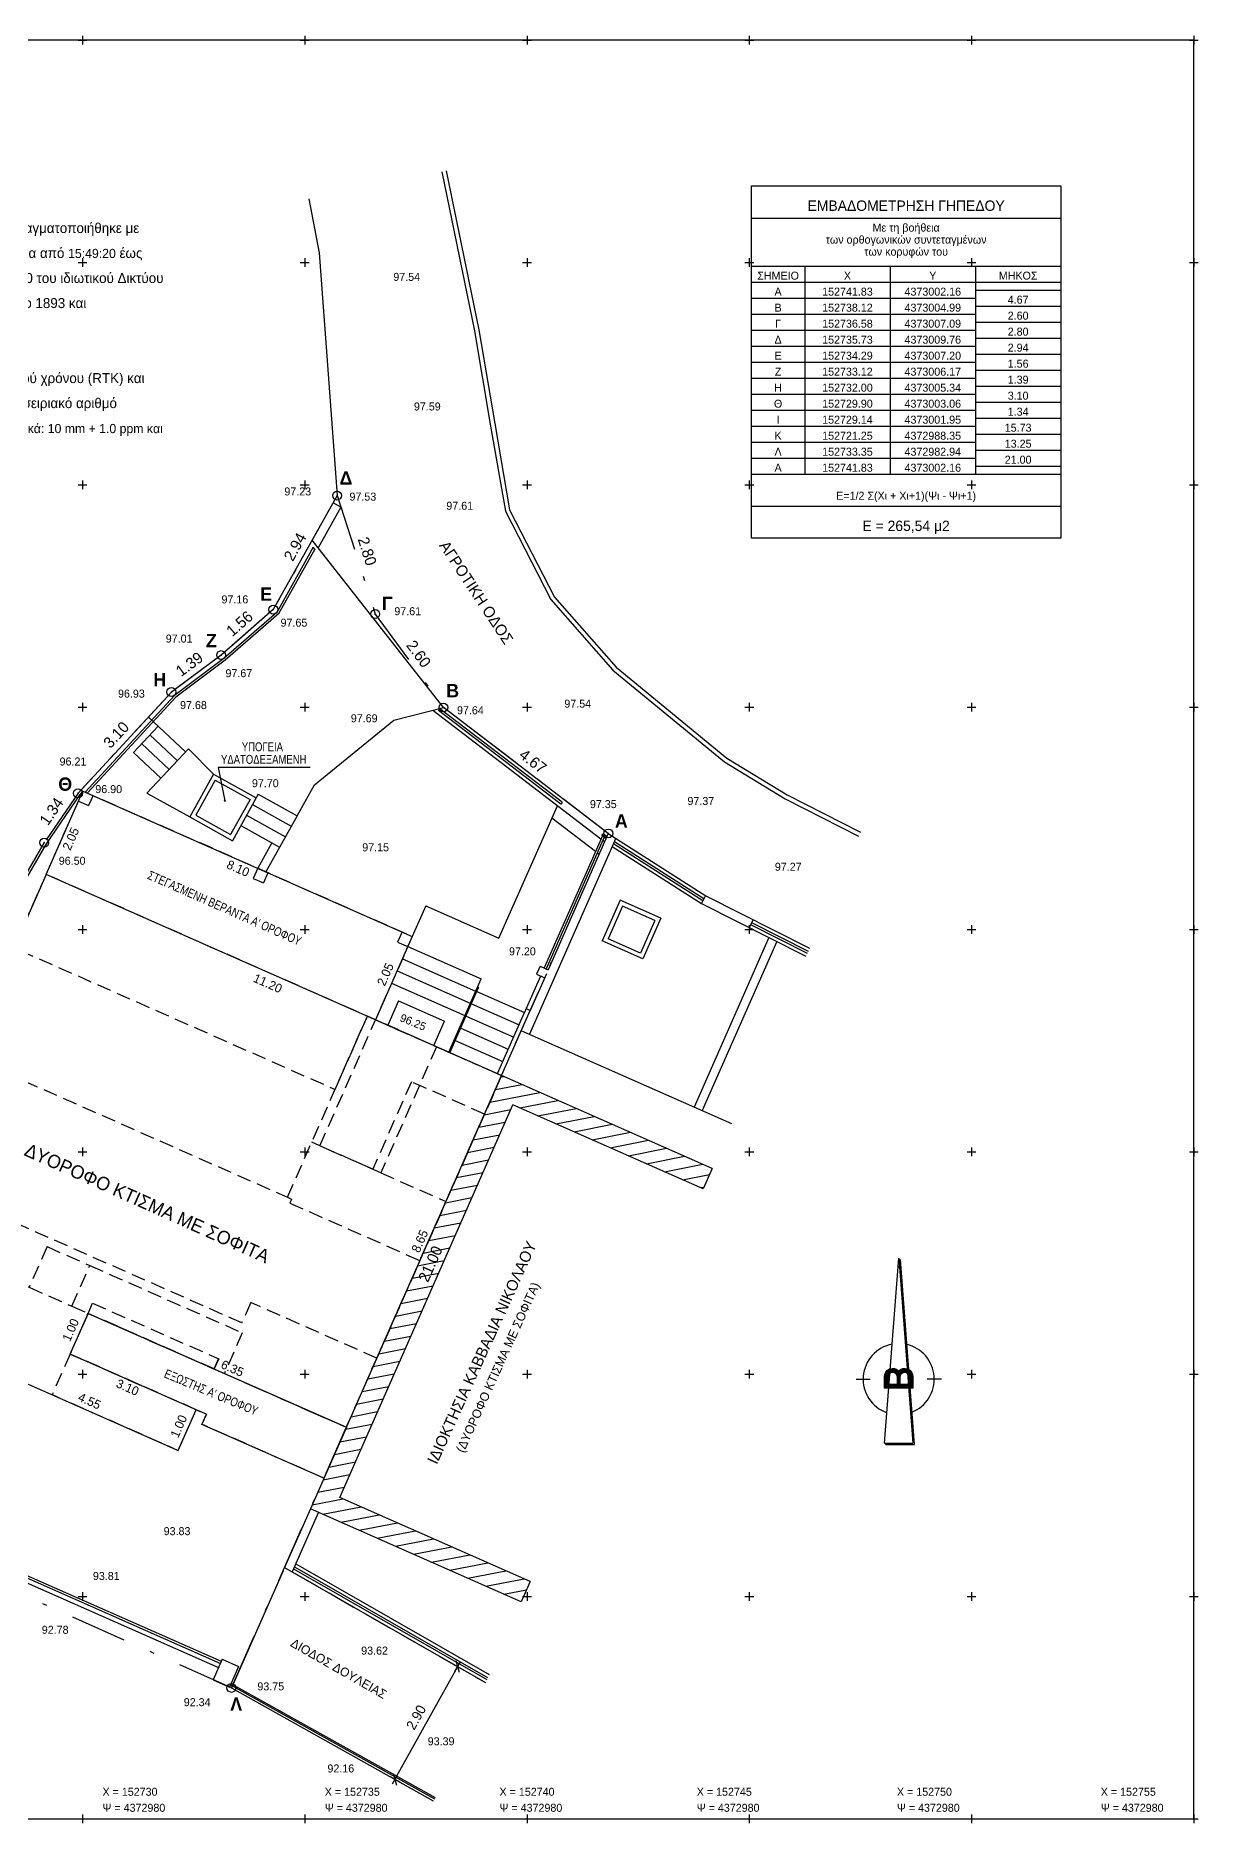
# Model space of a CAD drawing. Header units: metres. Extents: x 152688 to 152818, y 4372979 to 4373020.
# Drawn here: x 152728.95 to 152755.1, y 4372979.9 to 4373020.1 of the extents above; entities that cross this region are included whole.
import ezdxf
from ezdxf.enums import TextEntityAlignment as Align

# ---------------------------------------------------------------- set-up
doc = ezdxf.new("R2010")
doc.units = ezdxf.units.M
doc.header["$LTSCALE"] = 0.1
doc.header["$PDMODE"] = 32
doc.header["$PDSIZE"] = 0.2
for name, pattern in [('DASHDOT', [25.4, 12.7, -6.35, 0, -6.35]), ('HIDDEN', [9.525, 6.35, -3.175]), ('HIDDEN2', [4.7625, 3.175, -1.5875])]:
    doc.linetypes.add(name, pattern=pattern)
for name, color, linetype in [('BORDER-2D', 5, 'Continuous'), ('DIMS-2D', 1, 'Continuous'), ('DIMS-2D-BLK', 1, 'Continuous'), ('NOTES', 3, 'Continuous'), ('NOTES-2D', 3, 'Continuous'), ('STAIR', 3, 'Continuous'), ('SYMBOLS-2D', 3, 'Continuous'), ('TEXT', 3, 'Continuous'), ('TOPOG-2D-NOTES', 3, 'Continuous'), ('ΚΤΙΣΜΑΤΑ', 3, 'Continuous'), ('ΟΜΟΡΑ', 31, 'Continuous'), ('ΟΡΙΟΓΡΑΜΜΗ', 6, 'DASHDOT'), ('ΣΗΜΕΙΑ', 4, 'Continuous')]:
    doc.layers.add(name, color=color, linetype=linetype)
doc.layers.add('No Print-2D', color=60, linetype='Continuous', plot=False)
doc.styles.add('bolu-n', font='Ugbold-s.shx')
doc.styles.add('simu-n', font='Ugsimpl.shx')
doc.styles.get("Standard").update_dxf_attribs({"font": 'Ugtxt.shx'})
doc.styles.add('WG-GR', font='wgsimpl.shx')
doc.linetypes.add('LOTBOUND2', pattern='A,7.87,-3.15,["x",Standard,S=3.15,R=0,X=-1.1,Y=-1.1],-3.15', length=14.17)
doc.dimstyles.new('CADWTICK', dxfattribs={"dimscale": 0.05, "dimtxt": 4.4, "dimasz": 0.1, "dimexe": 2, "dimexo": 0, "dimgap": 3, "dimtad": 1, "dimzin": 0, "dimdsep": 46, "dimtxsty": 'simu-n', "dimblk": 'eArtdimt', "dimcen": 0.2, "dimse1": 1, "dimse2": 1, "dimclrd": 256, "dimclrt": 3, "dimadec": 0, "dimazin": 0, "dimtfac": 1, "dimtmove": 0, "dimatfit": 3, "dimldrblk": 'eArtdimt', "dimfxl": 1, "dimtolj": 1, "dimtzin": 0, "dimarcsym": 0})

# ---------------------------------------------------------------- blocks, each defined once
blk = doc.blocks.new('Σταυροί τοπογραφικού')
at = {"layer": 'SYMBOLS-2D', "color": 1, "ltscale": 0.2}
for p, q in [((29.8, 80), (30.2, 80)), ((30, 80.2), (30, 79.8)), ((39.8, 80), (40.2, 80)), ((40, 80.2), (40, 79.8)), ((49.8, 80), (50.2, 80)), ((50, 80.2), (50, 79.8)), ((59.8, 80), (60.2, 80)), ((60, 80.2), (60, 79.8)), ((69.8, 80), (70.2, 80)), ((70, 80.2), (70, 79.8)), ((79.8, 80), (80.2, 80)), ((80, 80.2), (80, 79.8)), ((29.8, 70), (30.2, 70)), ((30, 70.2), (30, 69.8)), ((39.8, 70), (40.2, 70)), ((40, 70.2), (40, 69.8)), ((49.8, 70), (50.2, 70)), ((50, 70.2), (50, 69.8)), ((59.8, 70), (60.2, 70)), ((60, 70.2), (60, 69.8)), ((69.8, 70), (70.2, 70)), ((70, 70.2), (70, 69.8)), ((79.8, 70), (80.2, 70)), ((80, 70.2), (80, 69.8)), ((29.8, 60), (30.2, 60)), ((30, 60.2), (30, 59.8)), ((39.8, 60), (40.2, 60)), ((40, 60.2), (40, 59.8)), ((49.8, 60), (50.2, 60)), ((50, 60.2), (50, 59.8)), ((59.8, 60), (60.2, 60)), ((60, 60.2), (60, 59.8)), ((69.8, 60), (70.2, 60)), ((70, 60.2), (70, 59.8)), ((79.8, 60), (80.2, 60)), ((80, 60.2), (80, 59.8)), ((29.8, 50), (30.2, 50)), ((30, 50.2), (30, 49.8)), ((39.8, 50), (40.2, 50)), ((40, 50.2), (40, 49.8)), ((49.8, 50), (50.2, 50)), ((50, 50.2), (50, 49.8)), ((59.8, 50), (60.2, 50)), ((60, 50.2), (60, 49.8)), ((69.8, 50), (70.2, 50)), ((70, 50.2), (70, 49.8)), ((79.8, 50), (80.2, 50)), ((80, 50.2), (80, 49.8)), ((30, 40.2), (30, 39.8)), ((40, 40.2), (40, 39.8)), ((50, 40.2), (50, 39.8)), ((60, 40.2), (60, 39.8)), ((70, 40.2), (70, 39.8)), ((80, 40.2), (80, 39.8)), ((29.8, 40), (30.2, 40)), ((39.8, 40), (40.2, 40)), ((49.8, 40), (50.2, 40)), ((59.8, 40), (60.2, 40)), ((69.8, 40), (70.2, 40)), ((79.8, 40), (80.2, 40)), ((29.8, 30), (30.2, 30)), ((30, 30.2), (30, 29.8)), ((39.8, 30), (40.2, 30)), ((40, 30.2), (40, 29.8)), ((49.8, 30), (50.2, 30)), ((50, 30.2), (50, 29.8)), ((59.8, 30), (60.2, 30)), ((60, 30.2), (60, 29.8)), ((69.8, 30), (70.2, 30)), ((70, 30.2), (70, 29.8)), ((79.8, 30), (80.2, 30)), ((80, 30.2), (80, 29.8)), ((30, 20.2), (30, 19.8)), ((40, 20.2), (40, 19.8)), ((50, 20.2), (50, 19.8)), ((60, 20.2), (60, 19.8)), ((70, 20.2), (70, 19.8)), ((80, 20.2), (80, 19.8)), ((29.8, 20), (30.2, 20)), ((39.8, 20), (40.2, 20)), ((49.8, 20), (50.2, 20)), ((59.8, 20), (60.2, 20)), ((69.8, 20), (70.2, 20)), ((79.8, 20), (80.2, 20)), ((29.8, 10), (30.2, 10)), ((30, 10.2), (30, 9.8)), ((39.8, 10), (40.2, 10)), ((40, 10.2), (40, 9.8)), ((49.8, 10), (50.2, 10)), ((50, 10.2), (50, 9.8)), ((59.8, 10), (60.2, 10)), ((60, 10.2), (60, 9.8)), ((69.8, 10), (70.2, 10)), ((70, 10.2), (70, 9.8)), ((79.8, 10), (80.2, 10)), ((80, 10.2), (80, 9.8)), ((29.8, 0), (30.2, 0)), ((30, 0.2), (30, -0.2)), ((39.8, 0), (40.2, 0)), ((40, 0.2), (40, -0.2)), ((49.8, 0), (50.2, 0)), ((50, 0.2), (50, -0.2)), ((59.8, 0), (60.2, 0)), ((60, 0.2), (60, -0.2)), ((69.8, 0), (70.2, 0)), ((70, 0.2), (70, -0.2)), ((79.8, 0), (80.2, 0)), ((80, 0.2), (80, -0.2))]:
    blk.add_line(p, q, dxfattribs=at)
blk = doc.blocks.new('*X7')
at = {"color": 0}
for p, q in [((3.344, 17.445), (3.542, 17.445)), ((3.344, 17.43), (3.574, 17.43)), ((3.344, 17.415), (3.591, 17.415)), ((3.344, 17.4), (3.604, 17.4)), ((3.344, 17.385), (3.397, 17.385)), ((3.344, 17.37), (3.397, 17.37)), ((3.344, 17.355), (3.397, 17.355)), ((3.344, 17.34), (3.397, 17.34)), ((3.545, 17.385), (3.613, 17.385)), ((3.56, 17.37), (3.619, 17.37)), ((3.567, 17.355), (3.622, 17.355)), ((3.571, 17.34), (3.624, 17.34)), ((3.344, 17.325), (3.397, 17.325)), ((3.344, 17.31), (3.397, 17.31)), ((3.344, 17.295), (3.397, 17.295)), ((3.344, 17.28), (3.397, 17.28)), ((3.344, 17.265), (3.601, 17.265)), ((3.344, 17.25), (3.587, 17.25)), ((3.344, 17.235), (3.601, 17.235)), ((3.344, 17.22), (3.397, 17.22)), ((3.344, 17.205), (3.397, 17.205)), ((3.344, 17.19), (3.397, 17.19)), ((3.344, 17.175), (3.397, 17.175)), ((3.344, 17.16), (3.397, 17.16)), ((3.344, 17.145), (3.397, 17.145)), ((3.344, 17.13), (3.397, 17.13)), ((3.344, 17.115), (3.397, 17.115)), ((3.344, 17.1), (3.511, 17.1)), ((3.511, 17.1), (3.604, 17.1)), ((3.539, 17.28), (3.611, 17.28)), ((3.539, 17.22), (3.61, 17.22)), ((3.545, 17.115), (3.612, 17.115)), ((3.557, 17.295), (3.617, 17.295)), ((3.557, 17.205), (3.617, 17.205)), ((3.559, 17.13), (3.618, 17.13)), ((3.566, 17.31), (3.622, 17.31)), ((3.566, 17.19), (3.621, 17.19)), ((3.567, 17.145), (3.622, 17.145)), ((3.57, 17.325), (3.624, 17.325)), ((3.57, 17.175), (3.624, 17.175)), ((3.57, 17.16), (3.624, 17.16)), ((3.344, 17.085), (3.591, 17.085)), ((3.344, 17.07), (3.573, 17.07)), ((3.344, 17.055), (3.542, 17.055))]:
    blk.add_line(p, q, dxfattribs=at)
blk = doc.blocks.new('ecwsy100')
at = {"layer": 'SYMBOLS-2D', "color": 2}
for p, q in [((0, 0.6), (0, 0.4)), ((0, -0.6), (0, -0.4))]:
    blk.add_line(p, q, dxfattribs=at)
at = {"layer": 'SYMBOLS-2D'}
for q in [(-0.92, -0.222), (-0.9, 0.18)]:
    blk.add_line((-0.92, 0.181), q, dxfattribs=at)
for points in [[(-0.9, 0.2), (1.7, 0), (-0.9, -0.2)], [(-0.9, 0.2), (-0.9, -0.2)], [(1.57, -0.01), (1.68, -0.019), (-0.92, -0.219)]]:
    blk.add_lwpolyline(points, dxfattribs=at)
at = {"layer": 'SYMBOLS-2D', "color": 3}
blk.add_lwpolyline([(-0.129, 0.2), (0.034, 0.2, -0.684688), (0.114, 0, -0.682535), (0.034, -0.2), (-0.129, -0.2)], format="xyb", close=True, dxfattribs=at)
for points in [[(-0.076, 0.022), (-0.076, 0.147), (0.035, 0.147, -1.006936), (0.036, 0.022), (-0.076, 0.022)], [(-0.076, -0.022), (0.035, -0.022, -1.005141), (0.035, -0.147), (-0.076, -0.147), (-0.076, -0.022)]]:
    blk.add_lwpolyline(points, format="xyb", dxfattribs=at)
at = {"layer": 'SYMBOLS-2D'}
for start, end in [(10.7169, 160.4857), (201.9024, 346.895)]:
    blk.add_arc((0, 0), 0.5, start, end, dxfattribs=at)
at = {"layer": 'SYMBOLS-2D', "color": 3}
blk.add_blockref('*X7', (-3.473, -17.25), dxfattribs=at)
blk = doc.blocks.new('eArtdimt')
at = {"layer": 'DIMS-2D-BLK'}
for p, q in [((-25, 0), (25, 0)), ((-19.4, -19.4), (19.4, 19.4)), ((0, -25), (0, 25))]:
    blk.add_line(p, q, dxfattribs=at)
blk = doc.blocks.new('*D32')
at = {"layer": 'Defpoints', "color": 0, "transparency": 16777216}
for p in [(152738.425, 4372983.428), (152737.012, 4372980.898), (152737.027, 4372980.89)]:
    blk.add_point(p, dxfattribs=at)
at = {"layer": 'DIMS-2D', "lineweight": -2, "transparency": 16777216}
blk.add_line((152738.438, 4372983.415), (152737.029, 4372980.894), dxfattribs=at)
at = {"layer": 'DIMS-2D', "lineweight": -2, "transparency": 16777216, "xscale": 0.005000000000000001, "yscale": 0.005000000000000001, "zscale": 0.005000000000000001}
for p, rotation in [((152738.44, 4372983.42), 60.80942584322026), ((152737.027, 4372980.89), 240.8094258432202)]:
    blk.add_blockref('eArtdimt', p, dxfattribs=dict(at, rotation=rotation))
at = {"layer": 'DIMS-2D', "color": 3, "transparency": 16777216, "insert": (152737.506, 4372982.282), "char_height": 0.22, "attachment_point": 5, "rotation": 60.8094, "style": 'simu-n'}
blk.add_mtext('\\A1;2.90', dxfattribs=at)
blk = doc.blocks.new('a or')
at = {"layer": 'NOTES-2D', "color": 2, "linetype": 'HIDDEN2'}
for p, q in [((-11.2, 8.65), (-11.2, 10.7)), ((-11.2, 10.7), (-3.1, 10.7)), ((-3.1, 10.7), (-3.1, 8.65)), ((-7.8, 0), (-6.75, 0))]:
    blk.add_line(p, q, dxfattribs=at)
at = {"layer": 'NOTES-2D', "linetype": 'HIDDEN2'}
for p, q in [((-3.1, 8.65), (-11.2, 8.65)), ((-11.2, 8.65), (-11.2, 4.2)), ((-3.1, 5.55), (-3.1, 8.65)), ((-3.1, 8.65), (0, 8.65)), ((0, 7.7), (0, 8.65)), ((0, 7.7), (-1.8, 7.7)), ((-1.8, 7.7), (-1.8, 5.55)), ((0, 0), (0, 7.7)), ((-1.8, 5.55), (-3.1, 5.55)), ((-11.2, 4.2), (-11.3, 4.2)), ((-11.3, 4.2), (-11.3, 0)), ((-7.8, 1), (-6.75, 1)), ((-7.8, 1), (-7.8, 0)), ((-6.75, 1), (-3, 1)), ((-6.75, 0), (-6.75, 1)), ((-3, 1), (-3, 0)), ((-11.3, 0), (-7.8, 0)), ((-6.75, 0), (-3, 0)), ((-3, 0), (0, 0))]:
    blk.add_line(p, q, dxfattribs=at)
at = {"layer": 'STAIR', "color": 1, "linetype": 'HIDDEN2'}
for p, q in [((-6.35, 0), (-6.35, -1)), ((0, 0), (0, -1.25)), ((-6.35, -1), (-3, -1)), ((-3, -1), (-3, -1.25)), ((0, -1.25), (-3, -1.25))]:
    blk.add_line(p, q, dxfattribs=at)
blk = doc.blocks.new('is')
at = {"layer": 'NOTES-2D', "color": 3, "linetype": 'HIDDEN2'}
for p, q in [((-1.324, 5.175), (0.473, 9.246)), ((2.028, 8.56), (0.473, 9.246)), ((2.028, 8.56), (0.777, 5.724)), ((-8.643, 8.404), (-11.711, 1.451)), ((-8.551, 8.364), (-8.643, 8.404)), ((-8.551, 8.364), (-1.324, 5.175)), ((0.777, 5.724), (-0.779, 6.41)), ((0.777, 5.724), (2.24, 5.078)), ((-1.324, 5.175), (-1.232, 5.134)), ((-1.232, 5.134), (-1.273, 5.043)), ((-1.273, 5.043), (1.655, 3.751)), ((0, 0), (2.24, 5.078)), ((-6.213, 1.649), (-5.81, 2.563)), ((-5.81, 2.563), (-5.709, 2.792)), ((-5.709, 2.792), (-2.872, 1.541)), ((-3.377, 0.397), (-6.213, 1.649)), ((-11.711, 1.451), (-8.509, 0.038)), ((-8.509, 0.038), (-7.944, 1.319)), ((-7.944, 1.319), (-3.781, -0.518)), ((-2.872, 1.541), (-2.973, 1.312)), ((-2.973, 1.312), (0, 0)), ((-3.781, -0.518), (-3.377, 0.397))]:
    blk.add_line(p, q, dxfattribs=at)
at = {"layer": 'NOTES-2D', "color": 2, "linetype": 'HIDDEN2'}
for p, q in [((-2.973, 1.312), (-5.81, 2.563)), ((-11.711, 1.451), (-12.74, -0.882)), ((-9.538, -2.295), (-8.509, 0.038)), ((-12.74, -0.882), (-9.538, -2.295))]:
    blk.add_line(p, q, dxfattribs=at)
at = {"layer": 'NOTES-2D', "color": 3, "linetype": 'HIDDEN2'}
blk.add_lwpolyline([(-6.213, 1.649), (-6.617, 0.734)], dxfattribs=at)

msp = doc.modelspace()

# ---------------------------------------------------------------- hatches: boundary and pattern name
at = {"layer": 'DIMS-2D'}
h = msp.add_hatch(dxfattribs=at)
h.set_pattern_fill('ANSI31', color=256, scale=0.08, angle=326, style=0)
h.set_pattern_definition([(11, (0, 0), (-0.048465484826, 0.249333304596), [])])
h.paths.add_polyline_path([(152739.683, 4372996.058), (152743.965, 4372994.169), (152744.167, 4372994.626), (152739.428, 4372996.717), (152735.128, 4372986.974), (152739.868, 4372984.883), (152740.07, 4372985.34), (152735.788, 4372987.229)])
h.paths.add_polyline_path([(152737.771, 4372991.914), (152738.206, 4372992.9), (152737.863, 4372993.052), (152737.428, 4372992.066)], flags=24)
at = {"layer": 'NOTES', "ltscale": 0.2}
msp.add_hatch(color=2, dxfattribs=at).paths.add_polyline_path([(152733.226, 4373002.897, 1), (152733.176, 4373002.897, 1)])

# ---------------------------------------------------------------- linework, layer by layer
at = {"layer": 'BORDER-2D'}
msp.add_lwpolyline([(152715, 4372980), (152755, 4372980), (152755, 4373020), (152715, 4373020), (152715, 4372980)], dxfattribs=at)
at = {"layer": 'DIMS-2D'}
for p, q in [((152743.01, 4373000.253), (152742.095, 4373000.657)), ((152742.878, 4373000.202), (152742.146, 4373000.525)), ((152742.606, 4372999.338), (152741.691, 4372999.742)), ((152742.555, 4372999.47), (152741.823, 4372999.793))]:
    msp.add_line(p, q, dxfattribs=at)
at = {"layer": 'No Print-2D'}
for p, q in [((152735.788, 4372987.229), (152739.683, 4372996.058)), ((152743.965, 4372994.169), (152739.683, 4372996.058)), ((152744.167, 4372994.626), (152743.965, 4372994.169)), ((152740.07, 4372985.34), (152735.788, 4372987.229)), ((152740.07, 4372985.34), (152739.868, 4372984.883))]:
    msp.add_line(p, q, dxfattribs=at)
at = {"layer": 'NOTES-2D', "linetype": 'HIDDEN2'}
msp.add_lwpolyline([(152728.592, 4372999.531), (152735.682, 4372996.403), (152736.409, 4372998.05), (152739.428, 4372996.717), (152736.622, 4372990.359), (152733.786, 4372991.61), (152733.584, 4372991.153), (152728.14, 4372993.555), (152728.342, 4372994.012), (152726.512, 4372994.82), (152728.592, 4372999.531)], dxfattribs=at)
at = {"layer": 'TOPOG-2D-NOTES'}
for p, q in [((152745.048, 4373016.721), (152752.008, 4373016.721)), ((152745.048, 4373008.801), (152745.048, 4373016.721)), ((152752.008, 4373016.721), (152752.008, 4373008.801)), ((152745.048, 4373016.001), (152752.008, 4373016.001)), ((152745.048, 4373014.921), (152752.008, 4373014.921)), ((152746.248, 4373014.921), (152746.248, 4373010.241)), ((152748.168, 4373014.921), (152748.168, 4373010.241)), ((152750.088, 4373014.921), (152750.088, 4373010.241)), ((152745.048, 4373014.561), (152752.008, 4373014.561)), ((152750.088, 4373014.381), (152752.008, 4373014.381)), ((152745.048, 4373014.201), (152750.088, 4373014.201)), ((152750.088, 4373014.021), (152752.008, 4373014.021)), ((152745.048, 4373013.841), (152750.088, 4373013.841)), ((152750.088, 4373013.661), (152752.008, 4373013.661)), ((152745.048, 4373013.481), (152750.088, 4373013.481)), ((152745.048, 4373013.121), (152750.088, 4373013.121)), ((152750.088, 4373013.301), (152752.008, 4373013.301)), ((152745.048, 4373012.761), (152750.088, 4373012.761)), ((152750.088, 4373012.941), (152752.008, 4373012.941)), ((152745.048, 4373012.401), (152750.088, 4373012.401)), ((152750.088, 4373012.581), (152752.008, 4373012.581)), ((152745.048, 4373012.041), (152750.088, 4373012.041)), ((152750.088, 4373012.221), (152752.008, 4373012.221)), ((152745.048, 4373011.681), (152750.088, 4373011.681)), ((152750.088, 4373011.861), (152752.008, 4373011.861)), ((152750.088, 4373011.501), (152752.008, 4373011.501)), ((152745.048, 4373011.321), (152750.088, 4373011.321)), ((152750.088, 4373011.141), (152752.008, 4373011.141)), ((152745.048, 4373010.961), (152750.088, 4373010.961)), ((152750.088, 4373010.781), (152752.008, 4373010.781)), ((152745.048, 4373010.601), (152750.088, 4373010.601)), ((152745.048, 4373010.601), (152750.088, 4373010.601)), ((152750.088, 4373010.421), (152752.008, 4373010.421)), ((152750.088, 4373010.421), (152752.008, 4373010.421)), ((152745.048, 4373010.241), (152752.008, 4373010.241)), ((152745.048, 4373009.521), (152752.008, 4373009.521)), ((152752.008, 4373008.801), (152745.048, 4373008.801))]:
    msp.add_line(p, q, dxfattribs=at)
at = {"layer": 'ΚΤΙΣΜΑΤΑ', "color": 2}
for p, q in [((152732.946, 4373003.493), (152732.411, 4373002.532)), ((152732.946, 4373003.493), (152733.907, 4373002.958)), ((152729.181, 4373001.239), (152730.008, 4373003.114)), ((152730.008, 4373003.114), (152737.419, 4372999.844)), ((152732.984, 4373003.357), (152732.547, 4373002.571)), ((152732.984, 4373003.357), (152733.771, 4373002.92)), ((152733.771, 4373002.92), (152733.333, 4373002.133)), ((152733.907, 4373002.958), (152733.372, 4373001.997)), ((152732.411, 4373002.532), (152733.372, 4373001.997)), ((152732.547, 4373002.571), (152733.333, 4373002.133)), ((152737.419, 4372999.844), (152736.592, 4372997.969))]:
    msp.add_line(p, q, dxfattribs=at)
at = {"layer": 'ΚΤΙΣΜΑΤΑ'}
for p, q in [((152744.167, 4372994.626), (152739.428, 4372996.717)), ((152735.936, 4372988.804), (152735.128, 4372986.974)), ((152739.868, 4372984.883), (152735.128, 4372986.974))]:
    msp.add_line(p, q, dxfattribs=at)
at = {"layer": 'ΚΤΙΣΜΑΤΑ', "linetype": 'HIDDEN2'}
msp.add_line((152732.962, 4372990.116), (152733.063, 4372990.344), dxfattribs=at)
at = {"layer": 'ΚΤΙΣΜΑΤΑ', "color": 1}
for p, q in [((152732.787, 4372989.1), (152732.559, 4372989.201)), ((152732.687, 4372988.871), (152732.787, 4372989.1)), ((152735.431, 4372987.66), (152732.687, 4372988.871)), ((152735.936, 4372988.804), (152735.431, 4372987.66))]:
    msp.add_line(p, q, dxfattribs=at)
at = {"layer": 'ΚΤΙΣΜΑΤΑ', "color": 4}
msp.add_lwpolyline([(152739.428, 4372996.717), (152729.181, 4373001.239), (152727.384, 4372997.167), (152727.293, 4372997.208), (152724.225, 4372990.255), (152727.427, 4372988.842), (152727.992, 4372990.123), (152732.155, 4372988.286), (152732.559, 4372989.201), (152729.723, 4372990.452), (152730.126, 4372991.367), (152735.936, 4372988.804)], close=True, dxfattribs=at)
at = {"layer": 'ΟΜΟΡΑ'}
for p, q in [((152738.085, 4373017.041), (152738.817, 4373013.465)), ((152735.092, 4373016.429), (152735.326, 4373015.216)), ((152735.326, 4373015.216), (152735.728, 4373009.759)), ((152738.817, 4373013.465), (152739.174, 4373011.363)), ((152739.174, 4373011.363), (152739.513, 4373009.408)), ((152739.513, 4373009.408), (152740.537, 4373007.418)), ((152740.537, 4373007.418), (152741.934, 4373005.831)), ((152741.934, 4373005.831), (152744.44, 4373003.768)), ((152744.44, 4373003.768), (152745.805, 4373002.939)), ((152745.805, 4373002.939), (152747.46, 4373002.1)), ((152741.829, 4373002.16), (152744.021, 4373000.757)), ((152744.021, 4373000.757), (152746.354, 4372999.582)), ((152733.35, 4372982.944), (152737.892, 4372980.406))]:
    msp.add_line(p, q, dxfattribs=at)
at = {"layer": 'ΟΜΟΡΑ', "color": 1, "linetype": 'LOTBOUND2'}
for p, q in [((152738.183, 4373017.061), (152738.915, 4373013.483)), ((152738.915, 4373013.483), (152739.273, 4373011.38)), ((152739.273, 4373011.38), (152739.609, 4373009.44)), ((152739.609, 4373009.44), (152740.62, 4373007.475)), ((152740.62, 4373007.475), (152742.004, 4373005.903)), ((152742.004, 4373005.903), (152744.498, 4373003.85)), ((152744.498, 4373003.85), (152745.854, 4373003.026)), ((152745.854, 4373003.026), (152747.501, 4373002.192))]:
    msp.add_line(p, q, dxfattribs=at)
at = {"layer": 'ΟΜΟΡΑ', "color": 1}
for p, q in [((152735.728, 4373009.759), (152734.291, 4373007.195)), ((152735.812, 4373009.499), (152735.298, 4373008.584)), ((152735.812, 4373009.499), (152735.637, 4373009.597)), ((152738.121, 4373004.993), (152735.164, 4373008.754)), ((152735.192, 4373008.598), (152734.369, 4373007.131)), ((152735.225, 4373008.555), (152734.409, 4373007.099)), ((152735.225, 4373008.555), (152735.192, 4373008.598)), ((152734.291, 4373007.195), (152733.119, 4373006.171)), ((152734.369, 4373007.131), (152733.182, 4373006.093)), ((152734.409, 4373007.099), (152733.213, 4373006.054)), ((152733.119, 4373006.171), (152732, 4373005.34)), ((152733.182, 4373006.093), (152732.067, 4373005.266)), ((152733.213, 4373006.054), (152732.101, 4373005.228)), ((152732, 4373005.34), (152729.899, 4373003.063)), ((152732.067, 4373005.266), (152730.06, 4373003.091)), ((152732.101, 4373005.228), (152730.109, 4373003.07)), ((152731.482, 4373004.779), (152732.319, 4373003.993)), ((152735.218, 4373003.257), (152737.005, 4373004.707)), ((152737.005, 4373004.707), (152738.121, 4373004.993)), ((152741.664, 4373002.034), (152737.881, 4373004.925)), ((152738.036, 4373004.964), (152738.005, 4373004.924)), ((152740.757, 4373002.822), (152738.005, 4373004.924)), ((152740.787, 4373002.862), (152738.036, 4373004.964)), ((152741.829, 4373002.16), (152738.121, 4373004.993)), ((152731.701, 4373004.574), (152731.151, 4373003.978)), ((152731.518, 4373004.375), (152732.134, 4373003.796)), ((152731.151, 4373003.978), (152731.764, 4373003.403)), ((152731.335, 4373004.177), (152731.949, 4373003.6)), ((152732.387, 4373004.066), (152731.45, 4373003.068)), ((152732.387, 4373004.066), (152732.946, 4373003.493)), ((152735.118, 4373003.643), (152733.051, 4373003.643)), ((152733.051, 4373003.643), (152733.201, 4373002.897)), ((152729.94, 4373003.035), (152729.181, 4373001.928)), ((152729.94, 4373003.035), (152730.008, 4373003.114)), ((152730.008, 4373003.114), (152729.964, 4373003.134)), ((152731.45, 4373003.068), (152732.411, 4373002.532)), ((152733.955, 4373003.045), (152733.907, 4373002.958)), ((152733.955, 4373003.045), (152734.829, 4373002.558)), ((152734.829, 4373002.558), (152735.218, 4373003.257)), ((152729.908, 4373002.886), (152730.136, 4373002.785)), ((152730.237, 4373003.013), (152730.136, 4373002.785)), ((152733.824, 4373002.809), (152734.697, 4373002.323)), ((152739.369, 4372999.804), (152740.684, 4373002.784)), ((152740.787, 4373002.862), (152740.757, 4373002.822)), ((152733.561, 4373002.337), (152734.435, 4373001.851)), ((152733.692, 4373002.573), (152734.566, 4373002.087)), ((152734.829, 4373002.558), (152734.126, 4373001.297)), ((152741.54, 4373001.752), (152740.559, 4373002.501)), ((152729.139, 4373001.955), (152721.375, 4372988.561)), ((152729.181, 4373001.928), (152721.497, 4372988.671)), ((152734.26, 4373001.948), (152733.943, 4373001.378)), ((152742, 4373002.051), (152740.055, 4372997.643)), ((152741.696, 4373002.105), (152740.386, 4372999.136)), ((152741.736, 4373002.074), (152740.432, 4372999.116)), ((152741.829, 4373002.16), (152740.477, 4372999.096)), ((152741.686, 4373002.112), (152741.716, 4373002.152)), ((152741.777, 4373002.042), (152741.686, 4373002.112)), ((152741.746, 4373001.972), (152741.705, 4373002.003)), ((152741.798, 4373002.089), (152741.716, 4373002.152)), ((152741.918, 4373001.866), (152743.924, 4373000.582)), ((152741.949, 4373001.935), (152743.958, 4373000.65)), ((152741.969, 4373001.981), (152743.981, 4373000.695)), ((152741.622, 4373001.689), (152741.581, 4373001.721)), ((152733.943, 4373001.378), (152733.842, 4373001.15)), ((152733.842, 4373001.15), (152734.07, 4373001.049)), ((152734.171, 4373001.277), (152734.07, 4373001.049)), ((152742.095, 4373000.657), (152741.691, 4372999.742)), ((152744.014, 4373000.761), (152743.924, 4373000.582)), ((152737.722, 4373000.531), (152737.419, 4372999.844)), ((152737.722, 4373000.531), (152739.369, 4372999.804)), ((152742.146, 4373000.525), (152741.823, 4372999.793)), ((152743.01, 4373000.253), (152742.606, 4372999.338)), ((152743.924, 4373000.582), (152746.273, 4372999.399)), ((152745.086, 4373000.221), (152744.996, 4373000.043)), ((152737.19, 4372999.945), (152737.089, 4372999.717)), ((152742.878, 4373000.202), (152742.555, 4372999.47)), ((152745.441, 4372999.818), (152743.76, 4372996.008)), ((152745.029, 4373000.11), (152746.303, 4372999.468)), ((152745.052, 4373000.154), (152746.324, 4372999.514)), ((152737.089, 4372999.717), (152737.318, 4372999.616)), ((152737.318, 4372999.616), (152738.965, 4372998.889)), ((152745.62, 4372999.728), (152743.943, 4372995.927)), ((152737.076, 4372999.067), (152738.723, 4372998.34)), ((152737.197, 4372999.341), (152738.844, 4372998.615)), ((152740.294, 4372999.177), (152740.214, 4372998.994)), ((152740.294, 4372999.177), (152740.477, 4372999.096)), ((152736.955, 4372998.792), (152738.602, 4372998.066)), ((152738.238, 4372997.242), (152738.965, 4372998.889)), ((152738.266, 4372997.23), (152738.912, 4372998.694)), ((152738.884, 4372998.706), (152738.912, 4372998.694)), ((152740.305, 4372998.953), (152739.982, 4372998.222)), ((152740.437, 4372999.005), (152740.074, 4372998.181)), ((152740.214, 4372998.994), (152740.397, 4372998.913)), ((152737.108, 4372998.397), (152736.866, 4372997.848)), ((152737.108, 4372998.397), (152738.142, 4372997.94)), ((152738.75, 4372998.328), (152739.821, 4372997.856)), ((152738.871, 4372998.602), (152739.942, 4372998.13)), ((152739.982, 4372998.222), (152739.942, 4372998.13)), ((152739.982, 4372998.222), (152740.074, 4372998.181)), ((152737.9, 4372997.392), (152738.142, 4372997.94)), ((152738.629, 4372998.053), (152739.7, 4372997.581)), ((152739.336, 4372996.758), (152739.942, 4372998.13)), ((152739.428, 4372996.717), (152740.074, 4372998.181)), ((152738.387, 4372997.505), (152739.457, 4372997.032)), ((152738.508, 4372997.779), (152739.578, 4372997.307)), ((152744.611, 4372995.633), (152739.872, 4372997.724)), ((152721.425, 4372988.648), (152733.102, 4372983.496)), ((152721.497, 4372988.671), (152733.122, 4372983.542)), ((152721.375, 4372988.561), (152733.061, 4372983.404)), ((152735.128, 4372986.974), (152734.545, 4372985.651)), ((152735.311, 4372986.893), (152734.72, 4372985.552)), ((152734.511, 4372985.574), (152733.35, 4372982.944)), ((152734.545, 4372985.651), (152739.064, 4372983.062)), ((152734.75, 4372985.621), (152739.094, 4372983.131)), ((152734.77, 4372985.667), (152739.114, 4372983.177)), ((152734.801, 4372985.736), (152739.145, 4372983.246)), ((152733.142, 4372983.587), (152732.939, 4372983.127)), ((152733.142, 4372983.587), (152733.508, 4372983.426)), ((152733.508, 4372983.426), (152733.305, 4372982.964)), ((152732.939, 4372983.127), (152733.305, 4372982.964)), ((152733.327, 4372983.014), (152737.917, 4372980.45)), ((152733.339, 4372983.042), (152737.932, 4372980.476))]:
    msp.add_line(p, q, dxfattribs=at)
at = {"layer": 'ΟΜΟΡΑ', "linetype": 'HIDDEN'}
msp.add_line((152734.72, 4372985.552), (152739.064, 4372983.062), dxfattribs=at)
at = {"layer": 'ΟΡΙΟΓΡΑΜΜΗ'}
for p, q in [((152735.728, 4373009.759), (152734.291, 4373007.195)), ((152735.728, 4373009.759), (152736.585, 4373007.094)), ((152734.291, 4373007.195), (152733.119, 4373006.171)), ((152736.585, 4373007.094), (152738.121, 4373004.993)), ((152733.119, 4373006.171), (152732, 4373005.34)), ((152732, 4373005.34), (152729.899, 4373003.063)), ((152741.829, 4373002.16), (152738.121, 4373004.993)), ((152729.899, 4373003.063), (152729.139, 4373001.955)), ((152729.139, 4373001.955), (152721.251, 4372988.347)), ((152733.35, 4372982.944), (152741.829, 4373002.16)), ((152733.35, 4372982.944), (152721.251, 4372988.347))]:
    msp.add_line(p, q, dxfattribs=at)
at = {"layer": 'ΣΗΜΕΙΑ'}
for p in [(152735.728, 4373009.759), (152734.291, 4373007.195), (152736.585, 4373007.094), (152733.119, 4373006.171), (152732, 4373005.34), (152738.121, 4373004.993), (152729.899, 4373003.063), (152741.829, 4373002.16), (152729.139, 4373001.955), (152733.35, 4372982.944)]:
    msp.add_point(p, dxfattribs=at)

# ---------------------------------------------------------------- block references
at = {"layer": 'NOTES-2D', "linetype": 'HIDDEN2', "rotation": 336.1908340678899}
msp.add_blockref('a or', (152735.936, 4372988.804), dxfattribs=at)
at = {"layer": 'NOTES-2D', "linetype": 'HIDDEN2'}
msp.add_blockref('is', (152735.936, 4372988.804), dxfattribs=at)
at = {"layer": 'SYMBOLS-2D', "xscale": 1.599999999627471, "yscale": 1.599999999627471, "zscale": 1.6, "rotation": 90}
msp.add_blockref('ecwsy100', (152748.361, 4372989.888), dxfattribs=at)
at = {"layer": 'ΟΡΙΟΓΡΑΜΜΗ', "xscale": 0.5, "yscale": 0.5, "zscale": 0.5}
msp.add_blockref('Σταυροί τοπογραφικού', (152715, 4372980), dxfattribs=at)

# ---------------------------------------------------------------- texts
at = {"layer": 'DIMS-2D', "color": 3, "style": 'simu-n'}
for s, height, rotation, p in [('2.94', 0.25, 60.727, (152734.955, 4373008.508)), ('2.80', 0.25, 287.82, (152736.216, 4373008.446)), ('1.56', 0.25, 41.178, (152733.664, 4373006.73)), ('2.60', 0.25, 306.173, (152737.403, 4373006.081)), ('1.39', 0.25, 36.575, (152732.523, 4373005.806)), ('3.10', 0.25, 47.292, (152730.904, 4373004.244)), ('4.67', 0.25, 322.62, (152740.013, 4373003.626)), ('1.34', 0.25, 55.561, (152729.467, 4373002.544)), ('11.20', 0.2, 336.191, (152734.104, 4372998.643)), ('8.65', 0.2, 66.191, (152737.734, 4372992.928)), ('21.00', 0.25, 66.191, (152738.008, 4372992.399)), ('1.00', 0.2, 66.191, (152729.879, 4372990.93)), ('6.35', 0.2, 336.191, (152733.309, 4372989.985)), ('3.10', 0.2, 336.191, (152730.95, 4372989.557)), ('4.55', 0.2, 336.191, (152730.094, 4372989.25)), ('1.00', 0.2, 66.191, (152732.311, 4372988.763))]:
    msp.add_text(s, height=height, rotation=rotation, dxfattribs=at).set_placement(p, align=Align.BOTTOM_CENTER)
at = {"layer": 'DIMS-2D', "color": 2, "style": 'simu-n'}
for s, rotation, p in [('2.05', 66.191, (152729.884, 4373001.974)), ('8.10', 336.191, (152733.437, 4373001.228)), ('2.05', 66.191, (152736.96, 4372998.927))]:
    msp.add_text(s, height=0.2, rotation=rotation, dxfattribs=at).set_placement(p, align=Align.BOTTOM_CENTER)
at = {"layer": 'NOTES', "color": 2, "ltscale": 0.2, "style": 'WG-GR', "width": 0.8}
for s, p in [('ΥΔΑΤΟΔΕΞΑΜΕΝΗ', (152734.077, 4373003.727)), ('ΥΠΟΓΕΙΑ', (152734.047, 4373004.009))]:
    msp.add_text(s, height=0.2, dxfattribs=at).set_placement(p, align=Align.CENTER)
msp.add_text("ΣΤΕΓΑΣΜΕΝΗ ΒΕΡΑΝΤΑ Α' ΟΡΟΦΟΥ", height=0.2, rotation=336.1443, dxfattribs=at).set_placement((152733.155, 4373000.391), align=Align.CENTER)
at = {"layer": 'NOTES', "color": 1, "ltscale": 0.2, "style": 'WG-GR', "width": 0.8}
msp.add_text("ΕΞΩΣΤΗΣ Α' ΟΡΟΦΟΥ", height=0.2, rotation=337.2763, dxfattribs=at).set_placement((152732.855, 4372989.5), align=Align.CENTER)
at = {"layer": 'NOTES-2D', "style": 'simu-n'}
for s, height, rotation, p in [('ΑΓΡΟΤΙΚΗ ΟΔΟΣ', 0.25, 303.4732, (152738.013, 4373008.635)), ('ΙΔΙΟΚΤΗΣΙΑ ΚΑΒΒΑΔΙΑ ΝΙΚΟΛΑΟΥ', 0.25, 65.5846, (152737.972, 4372987.954)), ('ΔΙΟΔΟΣ ΔΟΥΛΕΙΑΣ', 0.2, 330.2994, (152734.661, 4372983.892))]:
    msp.add_text(s, height=height, rotation=rotation, dxfattribs=at).set_placement(p)
at = {"layer": 'NOTES-2D', "color": 4, "style": 'simu-n'}
msp.add_text('ΔΥΟΡΟΦΟ ΚΤΙΣΜΑ ΜΕ ΣΟΦΙΤΑ', height=0.3, rotation=335.8711, dxfattribs=at).set_placement((152728.668, 4372994.929))
at = {"layer": 'NOTES-2D', "color": 2, "style": 'simu-n'}
msp.add_text('(ΔΥΟΡΟΦΟ ΚΤΙΣΜΑ ΜΕ ΣΟΦΙΤΑ)', height=0.2, rotation=65.5846, dxfattribs=at).set_placement((152738.575, 4372988.217))
at = {"layer": 'TEXT', "insert": (152719.226, 4373015.889), "char_height": 0.225, "width": 12.78933, "attachment_point": 1, "line_spacing_factor": 1.5, "style": 'simu-n'}
msp.add_mtext('Η εξάρτηση από το Ε.Γ.Σ.Α. 87 (GREECE/HEPOS-GGRS87/TM87) πραγματοποιήθηκε με παρατηρήσεις που διεξήχθησαν την {\\H0.9167x;04-02-2016} και στο χρονικό διάστημα από {\\H0.9167x;15:49:20} έως {\\H0.9167x;17:01:46} κάνοντας χρήση σταθμού αναφοράς με σύστημα NTRIP VRS30 του ιδιωτικού Δικτύου URANUS της Εταιρείας TREE COMPANY C.O. Α.Ε.Β.Ε. με στοιχεία: Νο 1893 και συντεταγμένες (ψ,X,Ζ) 4377932.8321, 151865.8185, 96.2256.\\PΤο μήκος του διανύσματος βάσης που επιλύθηκε είναι 5000 m. \\PΗ αποτύπωση έγινε με τη μέθοδο της κινηματικής μέτρησης πραγματικού χρόνου (RTK) και χρησιμοποιήθηκε ο γεωδαιτικός GNSS δέκτης V30 της HI TARGET με σειριακό αριθμό 3011075. Ο δέκτης έχει προδιαγραφές{\\H0.9167x; ακρίβειας μέτρησης  οριζοντιογραφικά: 10 mm + 1.0 ppm και υψομετρικά 20 mm + 1.0 ppm.}', dxfattribs=at)
at = {"layer": 'TOPOG-2D-NOTES', "style": 'simu-n'}
for s, height, p in [('ΕΜΒΑΔΟΜΕΤΡΗΣΗ ΓΗΠΕΔΟΥ', 0.234, (152748.528, 4373016.091)), ('των ορθογωνικών συντεταγμένων', 0.18, (152748.528, 4373015.371)), ('Με τη βοήθεια', 0.18, (152748.528, 4373015.641)), ('των κορυφών του', 0.18, (152748.528, 4373015.101)), ('ΣΗΜΕΙΟ', 0.18, (152745.648, 4373014.561)), ('X', 0.18, (152747.208, 4373014.561)), ('Y', 0.18, (152749.128, 4373014.561)), ('ΜΗΚΟΣ', 0.18, (152751.048, 4373014.561)), ('Α', 0.18, (152745.648, 4373014.201)), ('152741.83', 0.18, (152747.208, 4373014.201)), ('4373002.16', 0.18, (152749.128, 4373014.201)), ('Β', 0.18, (152745.648, 4373013.841)), ('152738.12', 0.18, (152747.208, 4373013.841)), ('4373004.99', 0.18, (152749.128, 4373013.841)), ('4.67', 0.18, (152751.048, 4373014.021)), ('2.60', 0.18, (152751.048, 4373013.661)), ('Γ', 0.18, (152745.648, 4373013.481)), ('152736.58', 0.18, (152747.208, 4373013.481)), ('4373007.09', 0.18, (152749.128, 4373013.481)), ('2.80', 0.18, (152751.048, 4373013.301)), ('Δ', 0.18, (152745.648, 4373013.121)), ('152735.73', 0.18, (152747.208, 4373013.121)), ('4373009.76', 0.18, (152749.128, 4373013.121)), ('2.94', 0.18, (152751.048, 4373012.941)), ('Ε', 0.18, (152745.648, 4373012.761)), ('152734.29', 0.18, (152747.208, 4373012.761)), ('4373007.20', 0.18, (152749.128, 4373012.761)), ('1.56', 0.18, (152751.048, 4373012.581)), ('Ζ', 0.18, (152745.648, 4373012.401)), ('152733.12', 0.18, (152747.208, 4373012.401)), ('4373006.17', 0.18, (152749.128, 4373012.401)), ('1.39', 0.18, (152751.048, 4373012.221)), ('Θ', 0.18, (152745.648, 4373011.681)), ('Η', 0.18, (152745.648, 4373012.041)), ('152732.00', 0.18, (152747.208, 4373012.041)), ('152729.90', 0.18, (152747.208, 4373011.681)), ('4373005.34', 0.18, (152749.128, 4373012.041)), ('4373003.06', 0.18, (152749.128, 4373011.681)), ('3.10', 0.18, (152751.048, 4373011.861)), ('Ι', 0.18, (152745.648, 4373011.321)), ('152729.14', 0.18, (152747.208, 4373011.321)), ('4373001.95', 0.18, (152749.128, 4373011.321)), ('1.34', 0.18, (152751.048, 4373011.501)), ('Κ', 0.18, (152745.648, 4373010.961)), ('152721.25', 0.18, (152747.208, 4373010.961)), ('4372988.35', 0.18, (152749.128, 4373010.961)), ('15.73', 0.18, (152751.048, 4373011.141)), ('Λ', 0.18, (152745.648, 4373010.601)), ('152733.35', 0.18, (152747.208, 4373010.601)), ('4372982.94', 0.18, (152749.128, 4373010.601)), ('13.25', 0.18, (152751.048, 4373010.781)), ('Α', 0.18, (152745.648, 4373010.241)), ('152741.83', 0.18, (152747.208, 4373010.241)), ('4373002.16', 0.18, (152749.128, 4373010.241)), ('21.00', 0.18, (152751.048, 4373010.421)), ('E=1/2 Σ(Χι + Xι+1)(Ψι - Ψι+1)', 0.18, (152748.528, 4373009.611)), ('E = 265,54 μ2', 0.234, (152748.528, 4373008.891))]:
    msp.add_text(s, height=height, dxfattribs=at).set_placement(p, align=Align.BOTTOM_CENTER)
at = {"layer": 'TOPOG-2D-NOTES', "color": 1, "style": 'simu-n'}
for s, p in [('97.54', (152736.992, 4373014.533, 99.533)), ('97.59', (152737.456, 4373011.619, 99.587)), ('97.23', (152734.541, 4373009.708, 99.07)), ('97.53', (152736.006, 4373009.591, 99.156)), ('97.61', (152738.185, 4373009.386, 99.635)), ('97.16', (152733.127, 4373007.28, 98.997)), ('97.61', (152737.015, 4373007.014, 199.288)), ('97.65', (152734.456, 4373006.757)), ('97.01', (152731.873, 4373006.399, 99.509)), ('97.67', (152733.216, 4373005.621, 99.509)), ('96.93', (152730.799, 4373005.161)), ('97.68', (152732.195, 4373004.903, 99.521)), ('97.54', (152740.84, 4373004.935, 99.535)), ('97.69', (152736.036, 4373004.606)), ('97.64', (152738.425, 4373004.787, 199.288)), ('96.21', (152729.485, 4373003.634)), ('96.90', (152730.288, 4373003.013)), ('97.70', (152733.812, 4373003.146, 195.62)), ('97.35', (152741.415, 4373002.676, 99.333)), ('97.37', (152743.609, 4373002.746, 99.371)), ('97.15', (152736.293, 4373001.705)), ('96.50', (152729.467, 4373001.402)), ('97.27', (152745.575, 4373001.267, 99.267)), ('97.20', (152739.595, 4372999.365, 99.119)), ('93.83', (152731.826, 4372986.325)), ('93.81', (152730.234, 4372985.317)), ('92.78', (152729.084, 4372984.107)), ('93.62', (152736.269, 4372983.639, 95.417)), ('93.75', (152733.934, 4372982.834, 95.586)), ('92.34', (152732.278, 4372982.479)), ('93.39', (152737.766, 4372981.599, 95.228)), ('92.16', (152735.51, 4372980.988)), ('Χ = 152730', (152730.45, 4372980.464)), ('Χ = 152735', (152735.45, 4372980.464)), ('Χ = 152740', (152739.381, 4372980.464)), ('Χ = 152745', (152743.818, 4372980.464)), ('Χ = 152750', (152748.321, 4372980.464)), ('Χ = 152755', (152752.907, 4372980.464)), ('Ψ = 4372980', (152730.45, 4372980.104)), ('Ψ = 4372980', (152735.45, 4372980.104)), ('Ψ = 4372980', (152739.381, 4372980.104)), ('Ψ = 4372980', (152743.818, 4372980.104)), ('Ψ = 4372980', (152748.321, 4372980.104)), ('Ψ = 4372980', (152752.907, 4372980.104))]:
    msp.add_text(s, height=0.18, dxfattribs=at).set_placement(p, align=Align.BOTTOM_LEFT)
at = {"layer": 'TOPOG-2D-NOTES', "style": 'bolu-n'}
for s, p in [('Δ', (152735.782, 4373009.911)), ('Ε', (152733.998, 4373007.304)), ('Γ', (152736.736, 4373007.095)), ('Ζ', (152732.775, 4373006.257)), ('Β', (152738.182, 4373005.131)), ('Α', (152741.977, 4373002.199))]:
    msp.add_text(s, height=0.3, dxfattribs=at).set_placement(p, align=Align.BOTTOM_LEFT)
for s, p in [('Η', (152731.883, 4373005.381)), ('Θ', (152729.767, 4373003.029))]:
    msp.add_text(s, height=0.3, dxfattribs=at).set_placement(p, align=Align.BOTTOM_RIGHT)
at = {"layer": 'TOPOG-2D-NOTES', "color": 1, "style": 'simu-n'}
msp.add_text('96.25', height=0.18, rotation=337.8965, dxfattribs=at).set_placement((152737.104, 4372997.895), align=Align.BOTTOM_LEFT)
at = {"layer": 'TOPOG-2D-NOTES', "style": 'bolu-n'}
msp.add_text('Λ', height=0.3, dxfattribs=at).set_placement((152733.324, 4372982.729), align=Align.TOP_LEFT)

# ---------------------------------------------------------------- dimensions: what is measured, and where the dimension line sits
at = {"layer": 'DIMS-2D'}
dim = msp.add_aligned_dim(p1=(152738.425, 4372983.428), p2=(152737.012, 4372980.898), distance=0.017, dimstyle='CADWTICK', dxfattribs=at)
dim.commit()
dim.dimension.update_dxf_attribs({"geometry": '*D32', "text_midpoint": (152737.506, 4372982.282)})

doc.saveas('drawing.dxf')
